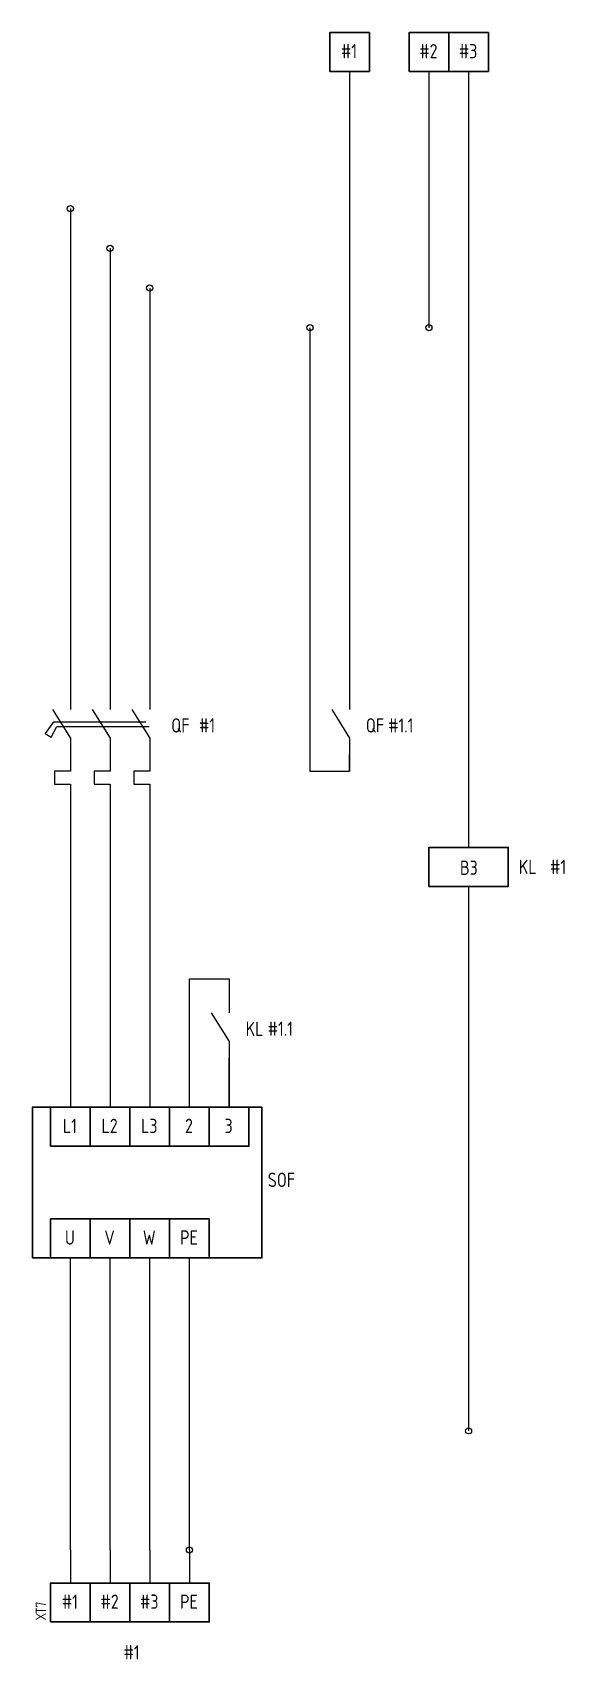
# Model space of a CAD drawing. Header units: millimetres. Extents: x 4480 to 4547, y 5944 to 6149.
import ezdxf

# ---------------------------------------------------------------- set-up
doc = ezdxf.new("R2010")
doc.units = ezdxf.units.MM
for name, color, linetype in [('Headers', 7, 'Continuous'), ('KL', 7, 'Continuous'), ('XT1', 7, 'Continuous'), ('XT7', 7, 'Continuous'), ('Кабель', 7, 'Continuous')]:
    doc.layers.add(name, color=color, linetype=linetype)
doc.layers.add('QF', color=7, linetype='Continuous', lineweight=30)
doc.layers.add('Слой1', color=7, linetype='Continuous', lineweight=30)
doc.styles.add('GOST_A', font='GOST_0.TTF')
pattern_1 = [(37.5, (5, -6.084), (-1.60003, 48.94132), [0, -38.608, 0, -43.18, 0, -41.275]), (7.5, (5, -6.084), (44.95233, 71.6825), [0, -20.828, 0, -34.798, 0, -13.335]), (327.5, (-26.24, -6.084), (79.09924, 0.14372), [0, -12.7, 0, -45.72, 0, -59.69]), (317.5, (-26.24, -6.084), (76.35565, 22.29293), [0, -6.35, 0, -29.972, 0, -34.29])]
pattern_2 = [(37.5, (10, -11.084), (-1.60003, 48.94132), [0, -38.608, 0, -43.18, 0, -41.275]), (7.5, (10, -11.084), (44.95233, 71.6825), [0, -20.828, 0, -34.798, 0, -13.335]), (327.5, (-21.24, -11.084), (79.09924, 0.14372), [0, -12.7, 0, -45.72, 0, -59.69]), (317.5, (-21.24, -11.084), (76.35565, 22.29293), [0, -6.35, 0, -29.972, 0, -34.29])]
pattern_3 = [(37.5, (0.535, 0.098), (-1.60003, 48.94132), [0, -38.608, 0, -43.18, 0, -41.275]), (7.5, (0.535, 0.1), (44.95233, 71.6825), [0, -20.828, 0, -34.798, 0, -13.335]), (327.5, (-30.707, 0.1), (79.09924, 0.14372), [0, -12.7, 0, -45.72, 0, -59.69]), (317.5, (-30.71, 0.1), (76.35565, 22.29293), [0, -6.35, 0, -29.972, 0, -34.29])]
pattern_4 = [(37.5, (0.322, 0.16), (-1.60003, 48.94132), [0, -38.608, 0, -43.18, 0, -41.275]), (7.5, (0.32, 0.16), (44.95233, 71.6825), [0, -20.828, 0, -34.798, 0, -13.335]), (327.5, (-30.92, 0.16), (79.09924, 0.14372), [0, -12.7, 0, -45.72, 0, -59.69]), (317.5, (-30.92, 0.16), (76.35565, 22.29293), [0, -6.35, 0, -29.972, 0, -34.29])]

msp = doc.modelspace()

# ---------------------------------------------------------------- hatches: boundary and pattern name
at = {"layer": 'Слой1', "lineweight": -3}
h = msp.add_hatch(dxfattribs=at)
h.set_pattern_fill('AR-SAND', color=256)
h.set_pattern_definition([(37.5, (-1.567, -0.148), (-1.60003, 48.94132), [0, -38.608, 0, -43.18, 0, -41.275]), (7.5, (-1.57, -0.15), (44.95233, 71.6825), [0, -20.828, 0, -34.798, 0, -13.335]), (327.5, (-32.81, -0.15), (79.09924, 0.14372), [0, -12.7, 0, -45.72, 0, -59.69]), (317.5, (-32.81, -0.15), (76.35565, 22.29293), [0, -6.35, 0, -29.972, 0, -34.29])])
h.paths.add_polyline_path([(4483.15, 6127.95, 1), (4483.92, 6127.95, 1)])
h = msp.add_hatch(dxfattribs=at)
h.set_pattern_fill('AR-SAND', color=256)
h.set_pattern_definition([(37.5, (-0.368, -0.234), (-1.60003, 48.94132), [0, -38.608, 0, -43.18, 0, -41.275]), (7.5, (-0.37, -0.234), (44.95233, 71.6825), [0, -20.828, 0, -34.798, 0, -13.335]), (327.5, (-31.61, -0.234), (79.09924, 0.14372), [0, -12.7, 0, -45.72, 0, -59.69]), (317.5, (-31.61, -0.234), (76.35565, 22.29293), [0, -6.35, 0, -29.972, 0, -34.29])])
h.paths.add_polyline_path([(4484.35, 6127.86, 1), (4485.12, 6127.86, 1)])
h = msp.add_hatch(dxfattribs=at)
h.set_pattern_fill('AR-SAND', color=256)
h.set_pattern_definition([(37.5, (-0.205, -0.163), (-1.60003, 48.94132), [0, -38.608, 0, -43.18, 0, -41.275]), (7.5, (-0.205, -0.16), (44.95233, 71.6825), [0, -20.828, 0, -34.798, 0, -13.335]), (327.5, (-31.447, -0.163), (79.09924, 0.14372), [0, -12.7, 0, -45.72, 0, -59.69]), (317.5, (-31.45, -0.16), (76.35565, 22.29293), [0, -6.35, 0, -29.972, 0, -34.29])])
h.paths.add_polyline_path([(4484.51, 6127.93, 1), (4485.28, 6127.93, 1)])
h = msp.add_hatch(dxfattribs=at)
h.set_pattern_fill('AR-SAND', color=256)
h.set_pattern_definition([(37.5, (-0.198, -0.163), (-1.60003, 48.94132), [0, -38.608, 0, -43.18, 0, -41.275]), (7.5, (-0.2, -0.16), (44.95233, 71.6825), [0, -20.828, 0, -34.798, 0, -13.335]), (327.5, (-31.44, -0.163), (79.09924, 0.14372), [0, -12.7, 0, -45.72, 0, -59.69]), (317.5, (-31.44, -0.16), (76.35565, 22.29293), [0, -6.35, 0, -29.972, 0, -34.29])])
h.paths.add_polyline_path([(4484.52, 6127.93, 1), (4485.29, 6127.93, 1)])
h = msp.add_hatch(dxfattribs=at)
h.set_pattern_fill('AR-SAND', color=256)
h.set_pattern_definition(pattern_4)
h.paths.add_polyline_path([(4485.04, 6128.26, 1), (4485.81, 6128.26, 1)])
h = msp.add_hatch(dxfattribs=at)
h.set_pattern_fill('AR-SAND', color=256)
h.set_pattern_definition(pattern_4)
h.paths.add_polyline_path([(4485.04, 6128.26, 1), (4485.81, 6128.26, 1)])
h = msp.add_hatch(dxfattribs=at)
h.set_pattern_fill('AR-SAND', color=256)
h.set_pattern_definition(pattern_3)
h.paths.add_polyline_path([(4485.25, 6128.19, 1), (4486.02, 6128.19, 1)])
h = msp.add_hatch(dxfattribs=at)
h.set_pattern_fill('AR-SAND', color=256)
h.set_pattern_definition(pattern_3)
h.paths.add_polyline_path([(4485.25, 6128.19, 1), (4486.02, 6128.19, 1)])
h = msp.add_hatch(dxfattribs=at)
h.set_pattern_fill('AR-SAND', color=256)
h.set_pattern_definition(pattern_3)
h.paths.add_polyline_path([(4485.25, 6128.19, 1), (4486.02, 6128.19, 1)])
h = msp.add_hatch(dxfattribs=at)
h.set_pattern_fill('AR-SAND', color=256)
h.set_pattern_definition(pattern_3)
h.paths.add_polyline_path([(4485.25, 6128.19, 1), (4486.02, 6128.19, 1)])
h = msp.add_hatch(dxfattribs=at)
h.set_pattern_fill('AR-SAND', color=256)
h.set_pattern_definition(pattern_3)
h.paths.add_polyline_path([(4485.25, 6128.19, 1), (4486.02, 6128.19, 1)])
h = msp.add_hatch(dxfattribs=at)
h.set_pattern_fill('AR-SAND', color=256)
h.set_pattern_definition([(37.5, (0.694, 0.063), (-1.60003, 48.94132), [0, -38.608, 0, -43.18, 0, -41.275]), (7.5, (0.694, 0.063), (44.95233, 71.6825), [0, -20.828, 0, -34.798, 0, -13.335]), (327.5, (-30.548, 0.063), (79.09924, 0.14372), [0, -12.7, 0, -45.72, 0, -59.69]), (317.5, (-30.55, 0.06), (76.35565, 22.29293), [0, -6.35, 0, -29.972, 0, -34.29])])
h.paths.add_polyline_path([(4485.41, 6128.16, 1), (4486.18, 6128.16, 1)])
h = msp.add_hatch(dxfattribs=at)
h.set_pattern_fill('AR-SAND', color=256)
h.set_pattern_definition([(37.5, (0.885, -0.06), (-1.60003, 48.94132), [0, -38.608, 0, -43.18, 0, -41.275]), (7.5, (0.885, -0.06), (44.95233, 71.6825), [0, -20.828, 0, -34.798, 0, -13.335]), (327.5, (-30.357, -0.06), (79.09924, 0.14372), [0, -12.7, 0, -45.72, 0, -59.69]), (317.5, (-30.36, -0.06), (76.35565, 22.29293), [0, -6.35, 0, -29.972, 0, -34.29])])
h.paths.add_polyline_path([(4485.6, 6128.03, 1), (4486.37, 6128.03, 1)])
h = msp.add_hatch(dxfattribs=at)
h.set_pattern_fill('AR-SAND', color=256)
h.set_pattern_definition([(37.5, (1.176, -0.31), (-1.60003, 48.94132), [0, -38.608, 0, -43.18, 0, -41.275]), (7.5, (1.176, -0.31), (44.95233, 71.6825), [0, -20.828, 0, -34.798, 0, -13.335]), (327.5, (-30.066, -0.31), (79.09924, 0.14372), [0, -12.7, 0, -45.72, 0, -59.69]), (317.5, (-30.066, -0.31), (76.35565, 22.29293), [0, -6.35, 0, -29.972, 0, -34.29])])
h.paths.add_polyline_path([(4485.89, 6127.78, 1), (4486.66, 6127.78, 1)])
h = msp.add_hatch(dxfattribs=at)
h.set_pattern_fill('AR-SAND', color=256)
h.set_pattern_definition([(37.5, (-1.9, 5.91), (-1.60003, 48.94132), [0, -38.608, 0, -43.18, 0, -41.275]), (7.5, (-1.9, 5.91), (44.95233, 71.6825), [0, -20.828, 0, -34.798, 0, -13.335]), (327.5, (-33.143, 5.91), (79.09924, 0.14372), [0, -12.7, 0, -45.72, 0, -59.69]), (317.5, (-33.14, 5.91), (76.35565, 22.29293), [0, -6.35, 0, -29.972, 0, -34.29])])
h.paths.add_polyline_path([(4484.71, 6127.01, 1), (4485.48, 6127.01, 1)])
h = msp.add_hatch(dxfattribs=at)
h.set_pattern_fill('AR-SAND', color=256)
h.set_pattern_definition([(37.5, (-16.62, 168.237), (-1.60003, 48.94132), [0, -38.608, 0, -43.18, 0, -41.275]), (7.5, (-16.62, 168.24), (44.9523, 71.6825), [0, -20.828, 0, -34.798, 0, -13.335]), (327.5, (-47.864, 168.237), (79.09924, 0.14372), [0, -12.7, 0, -45.72, 0, -59.69]), (317.5, (-47.864, 168.24), (76.35565, 22.29293), [0, -6.35, 0, -29.972, 0, -34.29])])
h.paths.add_polyline_path([(4484.71, 6127.01, 1), (4485.48, 6127.01, 1)])
h = msp.add_hatch(dxfattribs=at)
h.set_pattern_fill('AR-SAND', color=256)
h.set_pattern_definition(pattern_1)
h.paths.add_polyline_path([(4489.71, 6122.01, 1), (4490.48, 6122.01, 1)])
h = msp.add_hatch(dxfattribs=at)
h.set_pattern_fill('AR-SAND', color=256)
h.set_pattern_definition(pattern_1)
h.paths.add_polyline_path([(4489.71, 6122.01, 1), (4490.48, 6122.01, 1)])
h = msp.add_hatch(dxfattribs=at)
h.set_pattern_fill('AR-SAND', color=256)
h.set_pattern_definition([(37.5, (3.1, 0.91), (-1.60003, 48.94132), [0, -38.608, 0, -43.18, 0, -41.275]), (7.5, (3.1, 0.91), (44.95233, 71.6825), [0, -20.828, 0, -34.798, 0, -13.335]), (327.5, (-28.143, 0.91), (79.09924, 0.14372), [0, -12.7, 0, -45.72, 0, -59.69]), (317.5, (-28.14, 0.91), (76.35565, 22.29293), [0, -6.35, 0, -29.972, 0, -34.29])])
h.paths.add_polyline_path([(4489.71, 6122.01, 1), (4490.48, 6122.01, 1)])
h = msp.add_hatch(dxfattribs=at)
h.set_pattern_fill('AR-SAND', color=256)
h.set_pattern_definition([(37.5, (-11.62, 163.237), (-1.60003, 48.94132), [0, -38.608, 0, -43.18, 0, -41.275]), (7.5, (-11.62, 163.24), (44.9523, 71.6825), [0, -20.828, 0, -34.798, 0, -13.335]), (327.5, (-42.864, 163.237), (79.09924, 0.14372), [0, -12.7, 0, -45.72, 0, -59.69]), (317.5, (-42.864, 163.24), (76.35565, 22.29293), [0, -6.35, 0, -29.972, 0, -34.29])])
h.paths.add_polyline_path([(4489.71, 6122.01, 1), (4490.48, 6122.01, 1)])
h = msp.add_hatch(dxfattribs=at)
h.set_pattern_fill('AR-SAND', color=256)
h.set_pattern_definition(pattern_2)
h.paths.add_polyline_path([(4494.71, 6117.01, 1), (4495.48, 6117.01, 1)])
h = msp.add_hatch(dxfattribs=at)
h.set_pattern_fill('AR-SAND', color=256)
h.set_pattern_definition(pattern_2)
h.paths.add_polyline_path([(4494.71, 6117.01, 1), (4495.48, 6117.01, 1)])
h = msp.add_hatch(dxfattribs=at)
h.set_pattern_fill('AR-SAND', color=256)
h.set_pattern_definition([(37.5, (8.1, -4.09), (-1.60003, 48.94132), [0, -38.608, 0, -43.18, 0, -41.275]), (7.5, (8.1, -4.09), (44.95233, 71.6825), [0, -20.828, 0, -34.798, 0, -13.335]), (327.5, (-23.143, -4.09), (79.09924, 0.14372), [0, -12.7, 0, -45.72, 0, -59.69]), (317.5, (-23.14, -4.09), (76.35565, 22.29293), [0, -6.35, 0, -29.972, 0, -34.29])])
h.paths.add_polyline_path([(4494.71, 6117.01, 1), (4495.48, 6117.01, 1)])
h = msp.add_hatch(dxfattribs=at)
h.set_pattern_fill('AR-SAND', color=256)
h.set_pattern_definition([(37.5, (-6.62, 158.237), (-1.60003, 48.94132), [0, -38.608, 0, -43.18, 0, -41.275]), (7.5, (-6.62, 158.24), (44.9523, 71.6825), [0, -20.828, 0, -34.798, 0, -13.335]), (327.5, (-37.864, 158.237), (79.09924, 0.14372), [0, -12.7, 0, -45.72, 0, -59.69]), (317.5, (-37.864, 158.24), (76.35565, 22.29293), [0, -6.35, 0, -29.972, 0, -34.29])])
h.paths.add_polyline_path([(4494.71, 6117.01, 1), (4495.48, 6117.01, 1)])
h = msp.add_hatch(dxfattribs=at)
h.set_pattern_fill('AR-SAND', color=256)
h.set_pattern_definition([(37.5, (13.556, 153.237), (-1.60003, 48.94132), [0, -38.608, 0, -43.18, 0, -41.275]), (7.5, (13.556, 153.24), (44.9523, 71.6825), [0, -20.828, 0, -34.798, 0, -13.335]), (327.5, (-17.686, 153.237), (79.09924, 0.14372), [0, -12.7, 0, -45.72, 0, -59.69]), (317.5, (-17.686, 153.24), (76.35565, 22.29293), [0, -6.35, 0, -29.972, 0, -34.29])])
h.paths.add_polyline_path([(4515.66, 6112.01, 1), (4514.89, 6112.01, 1)])
h = msp.add_hatch(dxfattribs=at)
h.set_pattern_fill('AR-SAND', color=256)
h.set_pattern_definition([(37.5, (28.556, 153.237), (-1.60003, 48.94132), [0, -38.608, 0, -43.18, 0, -41.275]), (7.5, (28.556, 153.24), (44.9523, 71.6825), [0, -20.828, 0, -34.798, 0, -13.335]), (327.5, (-2.686, 153.237), (79.09924, 0.14372), [0, -12.7, 0, -45.72, 0, -59.69]), (317.5, (-2.686, 153.24), (76.35565, 22.29293), [0, -6.35, 0, -29.972, 0, -34.29])])
h.paths.add_polyline_path([(4530.66, 6112.01, 1), (4529.89, 6112.01, 1)])
h = msp.add_hatch(dxfattribs=at)
h.set_pattern_fill('AR-SAND', color=256)
h.set_pattern_definition([(37.5, (33.556, 14.325), (-1.60003, 48.94132), [0, -38.608, 0, -43.18, 0, -41.275]), (7.5, (33.556, 14.325), (44.9523, 71.6825), [0, -20.828, 0, -34.798, 0, -13.335]), (327.5, (2.314, 14.325), (79.09924, 0.14372), [0, -12.7, 0, -45.72, 0, -59.69]), (317.5, (2.314, 14.325), (76.35565, 22.29293), [0, -6.35, 0, -29.972, 0, -34.29])])
h.paths.add_polyline_path([(4535.66, 5973.1, 1), (4534.89, 5973.1, 1)])
h = msp.add_hatch(dxfattribs=at)
h.set_pattern_fill('AR-SAND', color=256)
h.set_pattern_definition([(37.5, (0.48, 1.17), (-1.60003, 48.94132), [0, -38.608, 0, -43.18, 0, -41.275]), (7.5, (0.48, 1.17), (44.9523, 71.6825), [0, -20.828, 0, -34.798, 0, -13.335]), (327.5, (-30.76, 1.17), (79.09924, 0.14372), [0, -12.7, 0, -45.72, 0, -59.69]), (317.5, (-30.76, 1.17), (76.35565, 22.29293), [0, -6.35, 0, -29.972, 0, -34.29])])
h.paths.add_polyline_path([(4501.82, 5959.94, 1), (4502.59, 5959.94, 1)])
h = msp.add_hatch(dxfattribs=at)
h.set_pattern_fill('AR-SAND', color=256)
h.set_pattern_definition([(37.5, (5.33, 1.215), (-1.60003, 48.94132), [0, -38.608, 0, -43.18, 0, -41.275]), (7.5, (5.33, 1.215), (44.9523, 71.6825), [0, -20.828, 0, -34.798, 0, -13.335]), (327.5, (-25.912, 1.215), (79.09924, 0.14372), [0, -12.7, 0, -45.72, 0, -59.69]), (317.5, (-25.91, 1.215), (76.35565, 22.29293), [0, -6.35, 0, -29.972, 0, -34.29])])
h.paths.add_polyline_path([(4505.04, 5959.31, 1), (4505.81, 5959.31, 1)])
h = msp.add_hatch(dxfattribs=at)
h.set_pattern_fill('AR-SAND', color=256)
h.set_pattern_definition([(37.5, (-1.62, -0.675), (-1.60003, 48.94132), [0, -38.608, 0, -43.18, 0, -41.275]), (7.5, (-1.62, -0.675), (44.9523, 71.6825), [0, -20.828, 0, -34.798, 0, -13.335]), (327.5, (-32.864, -0.675), (79.09924, 0.14372), [0, -12.7, 0, -45.72, 0, -59.69]), (317.5, (-32.864, -0.675), (76.35565, 22.29293), [0, -6.35, 0, -29.972, 0, -34.29])])
h.paths.add_polyline_path([(4499.71, 5958.1, 1), (4500.48, 5958.1, 1)])

# ---------------------------------------------------------------- linework, layer by layer
at = {"layer": 'Кабель'}
for p, q in [((4520.28, 6144.28), (4520.28, 6063.93)), ((4530.28, 6144.28), (4530.28, 6112.01)), ((4535.28, 6144.28), (4535.28, 6046.56)), ((4485.1, 6127.01), (4485.1, 6063.93)), ((4490.1, 6122.01), (4490.1, 6063.93)), ((4495.1, 6117.01), (4495.1, 6063.93)), ((4515.28, 6112.01), (4515.28, 6056.17)), ((4485.1, 6060.33), (4485.1, 6056.17)), ((4490.1, 6060.33), (4490.1, 6056.17)), ((4495.1, 6060.33), (4495.1, 6056.17)), ((4520.28, 6060.33), (4520.28, 6056.17)), ((4485.1, 6054.53), (4485.1, 6045.81)), ((4490.1, 6054.53), (4490.1, 6045.81)), ((4495.1, 6054.53), (4495.1, 6045.81)), ((4485.1, 6045.81), (4485.1, 6013.84)), ((4490.1, 6045.81), (4490.1, 6013.84)), ((4495.1, 6045.81), (4495.1, 6013.84)), ((4505.1, 6030.01), (4505.1, 6025.73)), ((4505.1, 6022.13), (4505.1, 6013.84)), ((4485.1, 5958.1), (4485.1, 5953.94)), ((4490.1, 5958.1), (4490.1, 5953.94)), ((4495.1, 5958.1), (4495.1, 5953.94)), ((4500.1, 5958.1), (4500.1, 5953.94))]:
    msp.add_line(p, q, dxfattribs=at)
at = {"layer": 'Слой1', "lineweight": -3}
for p, q in [((4482.98, 6062.39), (4481.91, 6060.93)), ((4482.85, 6063.93), (4485.1, 6060.33)), ((4482.98, 6062.39), (4494.61, 6062.39)), ((4487.85, 6063.93), (4490.1, 6060.33)), ((4492.85, 6063.93), (4495.1, 6060.33)), ((4518.03, 6063.93), (4520.28, 6060.33)), ((4481.91, 6060.93), (4482.68, 6060.43)), ((4482.68, 6060.43), (4483.39, 6061.81)), ((4483.39, 6061.81), (4495.03, 6061.81)), ((4520.28, 6056.17), (4520.28, 6058.25)), ((4485.1, 6056.17), (4483.11, 6056.17)), ((4483.11, 6056.17), (4483.11, 6054.53)), ((4490.1, 6056.17), (4488.11, 6056.17)), ((4488.11, 6056.17), (4488.11, 6054.53)), ((4495.1, 6056.17), (4493.11, 6056.17)), ((4493.11, 6056.17), (4493.11, 6054.53)), ((4515.28, 6056.17), (4520.28, 6056.17)), ((4483.11, 6054.53), (4485.1, 6054.53)), ((4488.11, 6054.53), (4490.1, 6054.53)), ((4493.11, 6054.53), (4495.1, 6054.53)), ((4535.28, 6041.65), (4535.28, 5973.1)), ((4500.1, 6013.84), (4500.1, 6030.01)), ((4500.1, 6030.01), (4505.1, 6030.01)), ((4502.85, 6025.73), (4505.1, 6022.13)), ((4505.1, 6013.84), (4505.1, 6020.05)), ((4485.1, 5958.1), (4485.1, 5994.88)), ((4490.1, 5958.1), (4490.1, 5994.88)), ((4495.1, 5958.1), (4495.1, 5994.88)), ((4500.1, 5958.1), (4500.1, 5994.88))]:
    msp.add_line(p, q, dxfattribs=at)
at = {"layer": 'Слой1', "color": 7, "lineweight": 30}
for points in [[(4517.78, 6144.28), (4522.78, 6144.28), (4522.78, 6149.18), (4517.78, 6149.18)], [(4527.78, 6144.28), (4532.78, 6144.28), (4532.78, 6149.18), (4527.78, 6149.18)], [(4532.78, 6144.28), (4537.78, 6144.28), (4537.78, 6149.18), (4532.78, 6149.18)], [(4530.28, 6041.65), (4540.28, 6041.65), (4540.28, 6046.56), (4530.28, 6046.56)], [(4480.33, 5994.88), (4509.24, 5994.88), (4509.24, 6013.84), (4480.33, 6013.84)], [(4482.6, 6008.94), (4487.6, 6008.94), (4487.6, 6013.84), (4482.6, 6013.84)], [(4487.6, 6008.94), (4492.6, 6008.94), (4492.6, 6013.84), (4487.6, 6013.84)], [(4492.6, 6008.94), (4497.6, 6008.94), (4497.6, 6013.84), (4492.6, 6013.84)], [(4497.6, 6008.94), (4502.6, 6008.94), (4502.6, 6013.84), (4497.6, 6013.84)], [(4502.6, 6008.94), (4507.6, 6008.94), (4507.6, 6013.84), (4502.6, 6013.84)], [(4482.6, 5994.88), (4487.6, 5994.88), (4487.6, 5999.78), (4482.6, 5999.78)], [(4487.6, 5994.88), (4492.6, 5994.88), (4492.6, 5999.78), (4487.6, 5999.78)], [(4492.6, 5994.88), (4497.6, 5994.88), (4497.6, 5999.78), (4492.6, 5999.78)], [(4497.6, 5994.88), (4502.6, 5994.88), (4502.6, 5999.78), (4497.6, 5999.78)], [(4482.6, 5949.03), (4487.6, 5949.03), (4487.6, 5953.94), (4482.6, 5953.94)], [(4487.6, 5949.03), (4492.6, 5949.03), (4492.6, 5953.94), (4487.6, 5953.94)], [(4492.6, 5949.03), (4497.6, 5949.03), (4497.6, 5953.94), (4492.6, 5953.94)], [(4497.6, 5949.03), (4502.6, 5949.03), (4502.6, 5953.94), (4497.6, 5953.94)]]:
    msp.add_lwpolyline(points, close=True, dxfattribs=at)
at = {"layer": 'Слой1', "lineweight": -3}
for centre in [(4485.1, 6127.01), (4490.1, 6122.01), (4495.1, 6117.01), (4515.28, 6112.01), (4530.28, 6112.01), (4535.28, 5973.1), (4500.1, 5958.1)]:
    msp.add_circle(centre, 0.384, dxfattribs=at)

# ---------------------------------------------------------------- texts
at = {"layer": 'Headers', "lineweight": -3, "insert": (4481.76, 5946.11), "char_height": 1.8, "attachment_point": 1, "style": 'GOST_A'}
msp.add_mtext_dynamic_manual_height_columns('\\pxqc;#1', width=22.1167, gutter_width=15, heights=[7.1], dxfattribs=at)
at = {"layer": 'KL', "lineweight": -3, "char_height": 1.8, "attachment_point": 1, "style": 'GOST_A'}
for s, insert in [('\\pxqc;#1', (4544.74, 6045.02)), ('\\pxqc;#1.1', (4509.74, 6024.63))]:
    msp.add_mtext_dynamic_manual_height_columns(s, width=3.6299, gutter_width=15, heights=[1.76], dxfattribs=dict(at, insert=insert))
at = {"layer": 'QF', "lineweight": -3, "char_height": 1.8, "attachment_point": 1, "style": 'GOST_A'}
for s, insert in [('\\pxqc;#1', (4500.51, 6062.83)), ('\\pxqc;#1.1', (4524.92, 6062.83))]:
    msp.add_mtext_dynamic_manual_height_columns(s, width=3.6299, gutter_width=15, heights=[1.76], dxfattribs=dict(at, insert=insert))
at = {"layer": 'XT1', "lineweight": -3, "char_height": 1.8, "attachment_point": 1, "style": 'GOST_A'}
for s, insert in [('\\pxqc;#1', (4518.4, 6147.73)), ('\\pxqc;#2', (4528.4, 6147.73)), ('\\pxqc;#3', (4533.4, 6147.73))]:
    msp.add_mtext_dynamic_manual_height_columns(s, width=3.6299, gutter_width=15, heights=[1.76], dxfattribs=dict(at, insert=insert))
at = {"layer": 'XT7', "lineweight": -3, "char_height": 1.8, "attachment_point": 1, "style": 'GOST_A'}
for s, insert in [('\\pxqc;#1', (4483.23, 5952.49)), ('\\pxqc;#2', (4488.23, 5952.49)), ('\\pxqc;#3', (4493.23, 5952.49))]:
    msp.add_mtext_dynamic_manual_height_columns(s, width=3.6299, gutter_width=15, heights=[1.76], dxfattribs=dict(at, insert=insert))
at = {"layer": 'Слой1', "lineweight": -3, "char_height": 1.8, "attachment_point": 1, "style": 'GOST_A'}
for s, insert in [('\\pxqc;QF', (4497.15, 6062.83)), ('\\pxqc;QF', (4521.67, 6062.83)), ('\\pxqc;В3', (4533.49, 6044.91)), ('\\pxqc;KL', (4540.91, 6045.02)), ('\\pxqc;KL', (4506.49, 6024.63)), ('\\pxqc;L1', (4483.23, 6012.4)), ('\\pxqc;L2', (4488.23, 6012.4)), ('\\pxqc;L3', (4493.23, 6012.4)), ('\\pxqc;2', (4498.23, 6012.4)), ('\\pxqc;3', (4503.23, 6012.4)), ('\\pxqc;SOF', (4509.88, 6005.61)), ('\\pxqc;U', (4483.23, 5998.34)), ('\\pxqc;V', (4488.23, 5998.34)), ('\\pxqc;W', (4493.23, 5998.34)), ('\\pxqc;РЕ', (4498.23, 5998.34)), ('\\pxqc;РЕ', (4498.23, 5952.49))]:
    msp.add_mtext_dynamic_manual_height_columns(s, width=3.6299, gutter_width=15, heights=[1.76], dxfattribs=dict(at, insert=insert))
at = {"layer": 'Слой1', "lineweight": -3, "insert": (4480.73, 5948.63), "char_height": 1.3, "attachment_point": 1, "rotation": 90, "style": 'GOST_A'}
msp.add_mtext_dynamic_manual_height_columns('\\pxqc;ХТ7', width=3.6299, gutter_width=15, heights=[1.76], dxfattribs=at)

doc.saveas('drawing.dxf')
